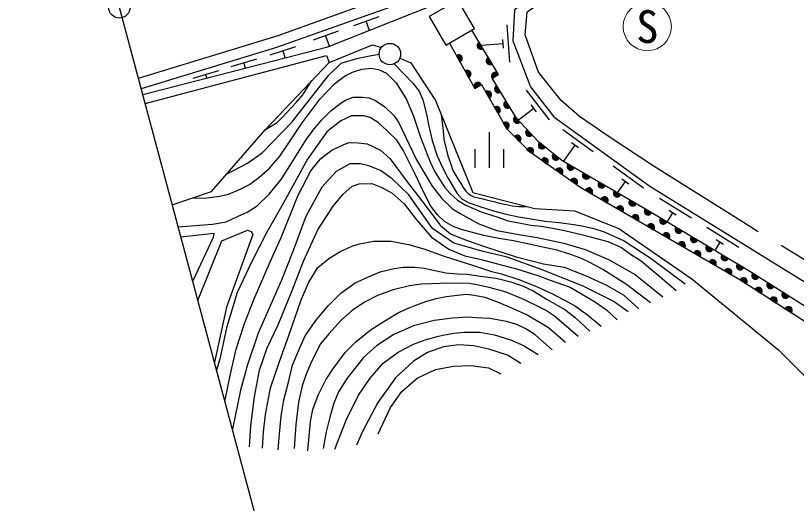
# Model space of a CAD drawing. Units: millimetres at full size, sheet at 1:1000; details may follow other scales. Extents: x 40000 to 680000, y 20000 to 380000.
# Drawn here: x 79442 to 123136, y 242853 to 270146 of the extents above; entities that cross this region are included whole.
import ezdxf
from ezdxf.enums import TextEntityAlignment as Align

# ---------------------------------------------------------------- set-up
doc = ezdxf.new("R2010")
doc.units = ezdxf.units.MM
doc.header["$LTSCALE"] = 1000
doc.linetypes.add('DASHED', pattern=[7.5, 6, -1.5])
for name, color, linetype, lineweight in [('M-BGD', 7, 'Continuous', 25), ('M-BMK-OTRS', 5, 'Continuous', 25), ('M-BMK-SRVR', 3, 'Continuous', 25), ('M-STR-HTXT', 7, 'Continuous', 13)]:
    doc.layers.add(name, color=color, linetype=linetype, lineweight=lineweight)
doc.styles.add('ＭＳ ゴシック', font='')
doc.styles.get('ＭＳ ゴシック').set_extended_font_data('MS Gothic')

msp = doc.modelspace()

# ---------------------------------------------------------------- hatches: boundary and pattern name
at = {"layer": 'M-BGD'}
for points in [[(105597, 268307, -0.4608), (105293, 268359, -0.4608), (105391, 268652)], [(104112, 267913, -0.4608), (104416, 267852, -0.4608), (104308, 267562)], [(106110, 267449, -0.4608), (105805, 267501, -0.4608), (105904, 267794)], [(104600, 267040, -0.4608), (104903, 266979, -0.4608), (104796, 266689)], [(106122, 266639, -0.4608), (106174, 266944, -0.4608), (106467, 266845)], [(105151, 266084, -0.4608), (105211, 266387, -0.4608), (105501, 266280)], [(106580, 265876, -0.4608), (106275, 265926, -0.4608), (106372, 266219)], [(105745, 265881, -0.4608), (106048, 265823, -0.4608), (105943, 265532)], [(107098, 265020, -0.4608), (106793, 265070, -0.4608), (106890, 265364)], [(106240, 265012, -0.4608), (106543, 264954, -0.4608), (106438, 264663)], [(107663, 264201, -0.4608), (107355, 264187, -0.4608), (107389, 264494)], [(106734, 264143, -0.4608), (107038, 264085, -0.4608), (106933, 263794)], [(108347, 263471, -0.4608), (108038, 263457, -0.4608), (108072, 263764)], [(107358, 263373, -0.4608), (107667, 263397, -0.4608), (107643, 263089)], [(109074, 262788, -0.4608), (108770, 262732, -0.4608), (108762, 263041)], [(108048, 262645, -0.4608), (108348, 262723, -0.4608), (108378, 262415)], [(108868, 262072, -0.4608), (109167, 262150, -0.4608), (109197, 261842)], [(109850, 262158, -0.4608), (109546, 262102, -0.4608), (109538, 262411)], [(110697, 261630, -0.4608), (110406, 261528, -0.4608), (110350, 261832)], [(109688, 261499, -0.4608), (109987, 261577, -0.4608), (110017, 261269)], [(111562, 261127, -0.4608), (111270, 261025, -0.4608), (111214, 261329)], [(110507, 260926, -0.4608), (110807, 261004, -0.4608), (110837, 260696)], [(111341, 260376, -0.4608), (111633, 260479, -0.4608), (111689, 260175)], [(112426, 260624, -0.4608), (112134, 260522, -0.4608), (112079, 260826)], [(112206, 259875, -0.4608), (112498, 259977, -0.4608), (112554, 259673)], [(113290, 260121, -0.4608), (112999, 260019, -0.4608), (112943, 260323)], [(114155, 259618, -0.4608), (113863, 259516, -0.4608), (113808, 259820)], [(113072, 259373, -0.4608), (113363, 259475, -0.4608), (113419, 259171)], [(115019, 259115, -0.4608), (114727, 259013, -0.4608), (114672, 259317)], [(113937, 258871, -0.4608), (114228, 258974, -0.4608), (114284, 258670)], [(115878, 258603, -0.4608), (115585, 258504, -0.4608), (115533, 258809)], [(114802, 258369, -0.4608), (115093, 258472, -0.4608), (115149, 258168)], [(116737, 258092, -0.4608), (116444, 257993, -0.4608), (116392, 258297)], [(115667, 257868, -0.4608), (115958, 257970, -0.4608), (116014, 257666)], [(116532, 257366, -0.4608), (116823, 257469, -0.4608), (116879, 257165)], [(117596, 257580, -0.4608), (117304, 257481, -0.4608), (117251, 257785)], [(117397, 256864, -0.4608), (117688, 256967, -0.4608), (117744, 256663)], [(118455, 257068, -0.4608), (118163, 256969, -0.4608), (118110, 257274)], [(118262, 256363, -0.4608), (118553, 256465, -0.4608), (118609, 256161)], [(119315, 256556, -0.4608), (119022, 256457, -0.4608), (118969, 256762)], [(120174, 256044, -0.4608), (119881, 255945, -0.4608), (119829, 256250)], [(119127, 255861, -0.4608), (119418, 255963, -0.4608), (119474, 255659)], [(121025, 255520, -0.4608), (120730, 255428, -0.4608), (120685, 255734)], [(119991, 255358, -0.4608), (120287, 255447, -0.4608), (120329, 255141)], [(121871, 254987, -0.4608), (121576, 254895, -0.4608), (121531, 255201)], [(120833, 254818, -0.4608), (121129, 254908, -0.4608), (121171, 254601)], [(121675, 254278, -0.4608), (121971, 254368, -0.4608), (122013, 254061)], [(122717, 254453, -0.4608), (122421, 254361, -0.4608), (122377, 254667)], [(122516, 253738, -0.4608), (122812, 253828, -0.4608), (122855, 253522)]]:
    msp.add_hatch(color=256, dxfattribs=at).paths.add_polyline_path(points)

# ---------------------------------------------------------------- linework, layer by layer
for p, q in [((99763, 270075), (98349, 269575)), ((99056, 269825), (99235, 269319)), ((107099, 267538), (106956, 269633)), ((97499, 269274), (96085, 268773)), ((96792, 269023), (96992, 268458)), ((106745, 268321), (106711, 268810)), ((95103, 268406), (93678, 267940)), ((105597, 268307), (105391, 268652)), ((106728, 268565), (105502, 268471)), ((94390, 268173), (94522, 267772)), ((104112, 267913), (104308, 267562)), ((92924, 267712), (91490, 267273)), ((92207, 267492), (92297, 267199)), ((106110, 267449), (105904, 267794)), ((90793, 267060), (89359, 266621)), ((104600, 267040), (104796, 266689)), ((90076, 266840), (90137, 266643)), ((106122, 266639), (106467, 266845)), ((105151, 266084), (105501, 266280)), ((106580, 265876), (106372, 266219)), ((105745, 265881), (105943, 265532)), ((109319, 264310), (108030, 265968)), ((107098, 265020), (106890, 265364)), ((106240, 265012), (106438, 264663)), ((108438, 264954), (107581, 264289)), ((108588, 264761), (108287, 265148)), ((107663, 264201), (107389, 264494)), ((106734, 264143), (106933, 263794)), ((105968, 261627), (105968, 263620)), ((108347, 263471), (108072, 263764)), ((111772, 262517), (110070, 263747)), ((107358, 263373), (107643, 263089)), ((109074, 262788), (108762, 263041)), ((105168, 261627), (105168, 262672)), ((106768, 261627), (106768, 262672)), ((108048, 262645), (108378, 262415)), ((110745, 262889), (110090, 261983)), ((110944, 262746), (110546, 263033)), ((109850, 262158), (109538, 262411)), ((108868, 262072), (109197, 261842)), ((110697, 261630), (110350, 261832)), ((109688, 261499), (110017, 261269)), ((111562, 261127), (111214, 261329)), ((114586, 260485), (112883, 261714)), ((110507, 260926), (110837, 260696)), ((113559, 260856), (113105, 260229)), ((113757, 260713), (113360, 261000)), ((112426, 260624), (112079, 260826)), ((111341, 260376), (111689, 260175)), ((113290, 260121), (112943, 260323)), ((112206, 259875), (112554, 259673)), ((114155, 259618), (113808, 259820)), ((117259, 258814), (115473, 259917)), ((113072, 259373), (113419, 259171)), ((115019, 259115), (114672, 259317)), ((116208, 259110), (115891, 258596)), ((116417, 258982), (116000, 259239)), ((113937, 258871), (114284, 258670)), ((115878, 258603), (115533, 258809)), ((114802, 258369), (115149, 258168)), ((116737, 258092), (116392, 258297)), ((119907, 257178), (118120, 258282)), ((115667, 257868), (116014, 257666)), ((116532, 257366), (116879, 257165)), ((117596, 257580), (117251, 257785)), ((118856, 257475), (118565, 257003)), ((119064, 257346), (118648, 257603)), ((118455, 257068), (118110, 257274)), ((117397, 256864), (117744, 256663)), ((119315, 256556), (118969, 256762)), ((118262, 256363), (118609, 256161)), ((120174, 256044), (119829, 256250)), ((119127, 255861), (119474, 255659)), ((121025, 255520), (120685, 255734)), ((119991, 255358), (120329, 255141)), ((121871, 254987), (121531, 255201)), ((120833, 254818), (121171, 254601)), ((122717, 254453), (122377, 254667)), ((121675, 254278), (122013, 254061)), ((122516, 253738), (122855, 253522))]:
    msp.add_line(p, q, dxfattribs=at)
for points in [[(86312, 266648), (94140, 269030), (103059, 272264), (110892, 275717), (122227, 281028), (135564, 287303)], [(134511, 286545), (131565, 284890), (126242, 282434), (119312, 279203), (119234, 278806), (113375, 276280), (101848, 271132), (94036, 268366), (86472, 266051)], [(131124, 282458), (131048, 282279), (125314, 279427), (115107, 274840), (111628, 273292), (109368, 272005), (107352, 270465), (107277, 268735), (108258, 266163), (109565, 264482), (114936, 260601), (127831, 252635), (137541, 243031)], [(86560, 265723), (96924, 268390), (104053, 271256)], [(130479, 248031), (127314, 250959), (125554, 252663), (120533, 255831), (115005, 259124), (110002, 262034), (108710, 263082), (107465, 264412), (106119, 266637), (106470, 266847), (104981, 269338)], [(88211, 259559), (90406, 260304), (93425, 263774), (96995, 267526), (99409, 268511), (99916, 268366)], [(103723, 268611), (105138, 266077), (105514, 266287), (106928, 263803), (108175, 262556), (111066, 260536), (119965, 255375), (125080, 252094), (129989, 247542)], [(86690, 265237), (96831, 267922), (96995, 267526)], [(91249, 261273), (92418, 261882), (93266, 262491), (94914, 264209), (95869, 265415), (96944, 266788), (97654, 267482), (98537, 267755), (99151, 267881), (99786, 267993)], [(100626, 267443), (101158, 266901), (101669, 266372), (102022, 265916), (102232, 265430), (102442, 264624), (102563, 263951), (102762, 263167), (103038, 262295), (103314, 261677), (103634, 261070), (104153, 260187), (104437, 259884), (104823, 259668), (105472, 259452), (106182, 259220), (106893, 259035), (107592, 258895), (108384, 258761), (109060, 258653), (109845, 258570), (110547, 258481), (111147, 258379), (111799, 258225), (112372, 258052), (113502, 257552), (115009, 256561), (116920, 255138)], [(100941, 267765), (101561, 267500), (102932, 265393), (105037, 260254), (108506, 259347), (110723, 259217), (113198, 258229), (117277, 255424), (122148, 251427), (125543, 248017), (128391, 245531)], [(89308, 259932), (90147, 259954), (90873, 260034), (91352, 260160), (91977, 260419), (92530, 260705), (93049, 261085), (93648, 261610), (94227, 262276), (94666, 262914), (95473, 264154), (96489, 265497), (97291, 266333), (97545, 266535), (97883, 266771), (98297, 266974), (98812, 267151), (99343, 267202), (99757, 267134), (100196, 266932), (100736, 266383), (101311, 265455), (101707, 264518), (102096, 263343), (102632, 262006), (102887, 261445), (103211, 260909), (103466, 260526), (103764, 260194), (104164, 259819), (104633, 259547), (105501, 259173), (106421, 258875), (106997, 258656), (107516, 258562), (108283, 258426), (108836, 258358), (109483, 258248), (110156, 258120), (111177, 257873), (112582, 257499), (113340, 257175), (113859, 256792), (114447, 256418), (114957, 255992), (115498, 255547), (116417, 254756)], [(93425, 263774), (93876, 264249), (93425, 263774), (94071, 264173), (94311, 264390), (94665, 264755), (95145, 265292), (95510, 265714), (96028, 266510)], [(88540, 258331), (90454, 258484), (91220, 258605), (91866, 258908), (92401, 259156), (92960, 259507), (93623, 260161), (94294, 260967), (94876, 261885), (95724, 263229), (96086, 263741), (96558, 264304), (97090, 264815), (97652, 265267), (97934, 265438), (98335, 265578), (98827, 265578), (99229, 265538), (99591, 265398), (100113, 265046), (100605, 264565), (100866, 264193), (101880, 262085), (102754, 260599), (103290, 259918), (103885, 259339), (104328, 259081), (105359, 258486), (106373, 258115), (107508, 257922), (108627, 257729), (110130, 257407), (111321, 257053), (112617, 256506), (114115, 255669), (115669, 254414)], [(114976, 254067), (113632, 255098), (112312, 255935), (111579, 256337), (111112, 256546), (110460, 256804), (109727, 257029), (108954, 257198), (108173, 257359), (107304, 257536), (106483, 257673), (105645, 257850), (104456, 258158), (103957, 258327), (103441, 258617), (103055, 258995), (102677, 259486), (102282, 260243), (101791, 261305), (101139, 262609), (100772, 263168), (100237, 263690), (99740, 264174), (99281, 264454), (98925, 264531), (98237, 264543), (97651, 264250), (96861, 263639), (95778, 262111), (94504, 259806), (93485, 257986), (92670, 256394), (91850, 254652), (91239, 252678), (90869, 250921), (90688, 250312)], [(103256, 264601), (103366, 263705), (103412, 263239), (103529, 262692), (103622, 262296), (103797, 261831), (103913, 261481), (104192, 261004), (104356, 260760), (104484, 260527), (104635, 260329), (104792, 260172), (104927, 260075), (105089, 259998), (105321, 259952), (105510, 259913), (105718, 259848), (106011, 259779), (106273, 259721), (106597, 259632), (106912, 259568), (107256, 259509), (107608, 259474), (108035, 259470)], [(91159, 248555), (91450, 250008), (91776, 251486), (92242, 252919), (92789, 254304), (93687, 256373), (94302, 257735), (95255, 260093), (95958, 261469), (96529, 262158), (97130, 262612), (97775, 262919), (98097, 263051), (98610, 263036), (99108, 262978), (99870, 262612), (100412, 262128), (101306, 260928), (102170, 259785), (103218, 258406), (103775, 257937), (104566, 257615), (105679, 257219), (107452, 256648), (108976, 256253), (110133, 256062), (111364, 255594), (112507, 255067), (113489, 254495), (114324, 253734)], [(113722, 253577), (112892, 254175), (111213, 254999), (108905, 255927), (106943, 256624), (105614, 256953), (103963, 257409), (102776, 258227), (101452, 260116), (100519, 261019), (99863, 261478), (99215, 261746), (98736, 261845), (98144, 261845), (97382, 261422), (96579, 260549), (95691, 258900), (94958, 256956), (94324, 255350), (93025, 252381), (92405, 250550), (92024, 249197), (91575, 247000)], [(92522, 246017), (92607, 247190), (92818, 248811), (93096, 250314), (93523, 251552), (94138, 252835), (94913, 254772), (95554, 256401), (96354, 258157), (97211, 259484), (97749, 260139), (98270, 260602), (98677, 260741), (99384, 260752), (99929, 260524), (100519, 260206), (101182, 259622), (101871, 258721), (102715, 257744), (103683, 257085), (104586, 256705), (105497, 256492), (106613, 256207), (107469, 255969), (108665, 255605), (109362, 255344), (110468, 254952), (111846, 254153), (112519, 253678), (113105, 253115)], [(88689, 257775), (90543, 257971), (90495, 257735), (89351, 255304)], [(89643, 254212), (90985, 257550), (92412, 258144), (92619, 258068), (92722, 257890), (91252, 253829), (90571, 250747)], [(93262, 245941), (93317, 246843), (93418, 247835), (93700, 249321), (94211, 250798), (94736, 252238), (95425, 254244), (95843, 255240), (96363, 256056), (96963, 256554), (97634, 256965), (98316, 257270), (98691, 257379), (99493, 257530), (100467, 257516), (101428, 257335), (102287, 257104), (103421, 256693), (104244, 256419), (105015, 256185), (106019, 255839), (106632, 255702), (107665, 255355), (108625, 254973), (109448, 254590), (110726, 253919), (111449, 253411), (112211, 252771)], [(94130, 245843), (94208, 246743), (94297, 247727), (94460, 248653), (94703, 249568), (94946, 250587), (95270, 251386), (95653, 252220), (96244, 253077), (96927, 253899), (97645, 254617), (98445, 255196), (99190, 255538), (99843, 255818), (100629, 256004), (101127, 256079), (101782, 256079), (102305, 256007), (102910, 255892), (103526, 255754), (104154, 255688), (104720, 255670), (105458, 255560), (106344, 255461), (107153, 255257), (107841, 254998), (108413, 254745), (109146, 254278), (110169, 253694), (110731, 253271), (111584, 252489)], [(110921, 252199), (109607, 253320), (109093, 253655), (108508, 253969), (107751, 254319), (106830, 254690), (105945, 254940), (105338, 255068), (104845, 255154), (103639, 255182), (102721, 255147), (102156, 255111), (101493, 255019), (100572, 254805), (99693, 254491), (98958, 254105), (98280, 253641), (97644, 253078), (96995, 252350), (96495, 251764), (95957, 250696), (95693, 250090), (95472, 249426), (95272, 248520), (95115, 247242), (95072, 246465), (95033, 245930)], [(95792, 245799), (95949, 247436), (96081, 248101), (96370, 248915), (96807, 249773), (97202, 250368), (97893, 251287), (98480, 251891), (99277, 252539), (100112, 253063), (100807, 253490), (101278, 253725), (101842, 253953), (102392, 254146), (102985, 254310), (103534, 254432), (104177, 254510), (104670, 254553), (105112, 254503), (105698, 254389), (106438, 254112), (107194, 253798), (108101, 253377), (109258, 252692), (110221, 251878)], [(109472, 251436), (108499, 252297), (107991, 252624), (107492, 252865), (106906, 253037), (105976, 253192), (105219, 253235), (104771, 253278), (103893, 253218), (102868, 253089), (101714, 252796), (100603, 252306), (99630, 251660), (98916, 251015), (97998, 249860), (97508, 249099), (97254, 248469), (97018, 247681), (96816, 246849), (96659, 245930)], [(97303, 245877), (97944, 247508), (98627, 248916), (99284, 249855), (100010, 250691), (100847, 251314), (101701, 251758), (102358, 252006), (103110, 252202), (103443, 252279), (103964, 252373), (104553, 252441), (105424, 252432), (106244, 252279), (107132, 252006), (107874, 251690), (108694, 251178)], [(107707, 250679), (106961, 251143), (105934, 251491), (105088, 251673), (104245, 251724), (103392, 251613), (102495, 251297), (101718, 250802), (100693, 249872), (99711, 248498), (98858, 246876), (98516, 246116)], [(99736, 246737), (100415, 248211), (101062, 249106), (101907, 249851), (102934, 250348), (103945, 250530), (104923, 250563), (105900, 250431), (106596, 250100)]]:
    msp.add_lwpolyline(points, dxfattribs=at)
at = {"layer": 'M-BGD', "linetype": 'DASHED'}
msp.add_lwpolyline([(127412, 254153), (120169, 258564), (115181, 261711), (112714, 263332), (111005, 264507), (109965, 265403), (108713, 266980), (108083, 268690), (107956, 269078), (108061, 270365), (110338, 271930), (112989, 273235), (116529, 274854), (125289, 278745), (131360, 281703), (132806, 279790)], dxfattribs=at)
at = {"layer": 'M-BGD'}
msp.add_lwpolyline([(103514, 268490), (105116, 269416), (104190, 271018), (102589, 270092)], close=True, dxfattribs=at)
msp.add_circle((100386, 267993), 600, dxfattribs=at)
for centre, start, end in [((105467, 268463), 111.8911, 309.8145), ((104238, 267753), 290.2347, 128.1581), ((105980, 267605), 111.8911, 309.8145), ((104726, 266880), 290.2347, 128.1581), ((106278, 266769), 21.8911, 219.8145), ((105310, 266210), 20.2347, 218.1581), ((106449, 266031), 112.2253, 310.1486), ((105872, 265722), 290.6924, 128.6158), ((106966, 265176), 112.2253, 310.1486), ((106366, 264853), 290.6924, 128.6158), ((107503, 264326), 124.1457, 322.0691), ((106861, 263984), 290.6924, 128.6158), ((108186, 263596), 124.1457, 322.0691), ((107523, 263253), 306.0514, 143.9748), ((108898, 262890), 131.9781, 329.9015), ((108231, 262556), 316.0885, 154.0118), ((109051, 261983), 316.0885, 154.0118), ((109674, 262260), 131.9781, 329.9015), ((110508, 261703), 140.8481, 338.7715), ((109870, 261410), 316.0885, 154.0118), ((111372, 261201), 140.8481, 338.7715), ((110690, 260837), 316.0885, 154.0118), ((111531, 260303), 320.9257, 158.849), ((112236, 260698), 140.8481, 338.7715), ((112396, 259801), 320.9257, 158.849), ((113101, 260195), 140.8481, 338.7715), ((113965, 259692), 140.8481, 338.7715), ((113261, 259300), 320.9257, 158.849), ((114830, 259189), 140.8481, 338.7715), ((114126, 258798), 320.9257, 158.849), ((115689, 258679), 140.2548, 338.1781), ((114991, 258296), 320.9257, 158.849), ((116548, 258167), 140.2548, 338.1781), ((115856, 257794), 320.9257, 158.849), ((116721, 257293), 320.9257, 158.849), ((117408, 257655), 140.2548, 338.1781), ((117586, 256791), 320.9257, 158.849), ((118267, 257144), 140.2548, 338.1781), ((118451, 256289), 320.9257, 158.849), ((119126, 256632), 140.2548, 338.1781), ((119985, 256120), 140.2548, 338.1781), ((119316, 255788), 320.9257, 158.849), ((120838, 255600), 138.7968, 336.7202), ((120177, 255276), 318.3637, 156.2871), ((121684, 255067), 138.7968, 336.7202), ((121019, 254736), 318.3637, 156.2871), ((121861, 254197), 318.3637, 156.2871), ((122530, 254533), 138.7968, 336.7202), ((122703, 253657), 318.3637, 156.2871)]:
    msp.add_arc(centre, 203, start, end, dxfattribs=at)
at = {"layer": 'M-BMK-OTRS'}
msp.add_line((95033, 234093), (75757, 306046), dxfattribs=at)
at = {"layer": 'M-BMK-SRVR'}
msp.add_circle((85251, 270608), 600, dxfattribs=at)
at = {"layer": 'M-STR-HTXT'}
msp.add_circle((114793, 269531), 1350, dxfattribs=at)

# ---------------------------------------------------------------- texts
at = {"layer": 'M-STR-HTXT', "style": 'ＭＳ ゴシック'}
msp.add_text('S', height=1833, dxfattribs=at).set_placement((114793, 269531), align=Align.MIDDLE_CENTER)

doc.saveas('drawing.dxf')
